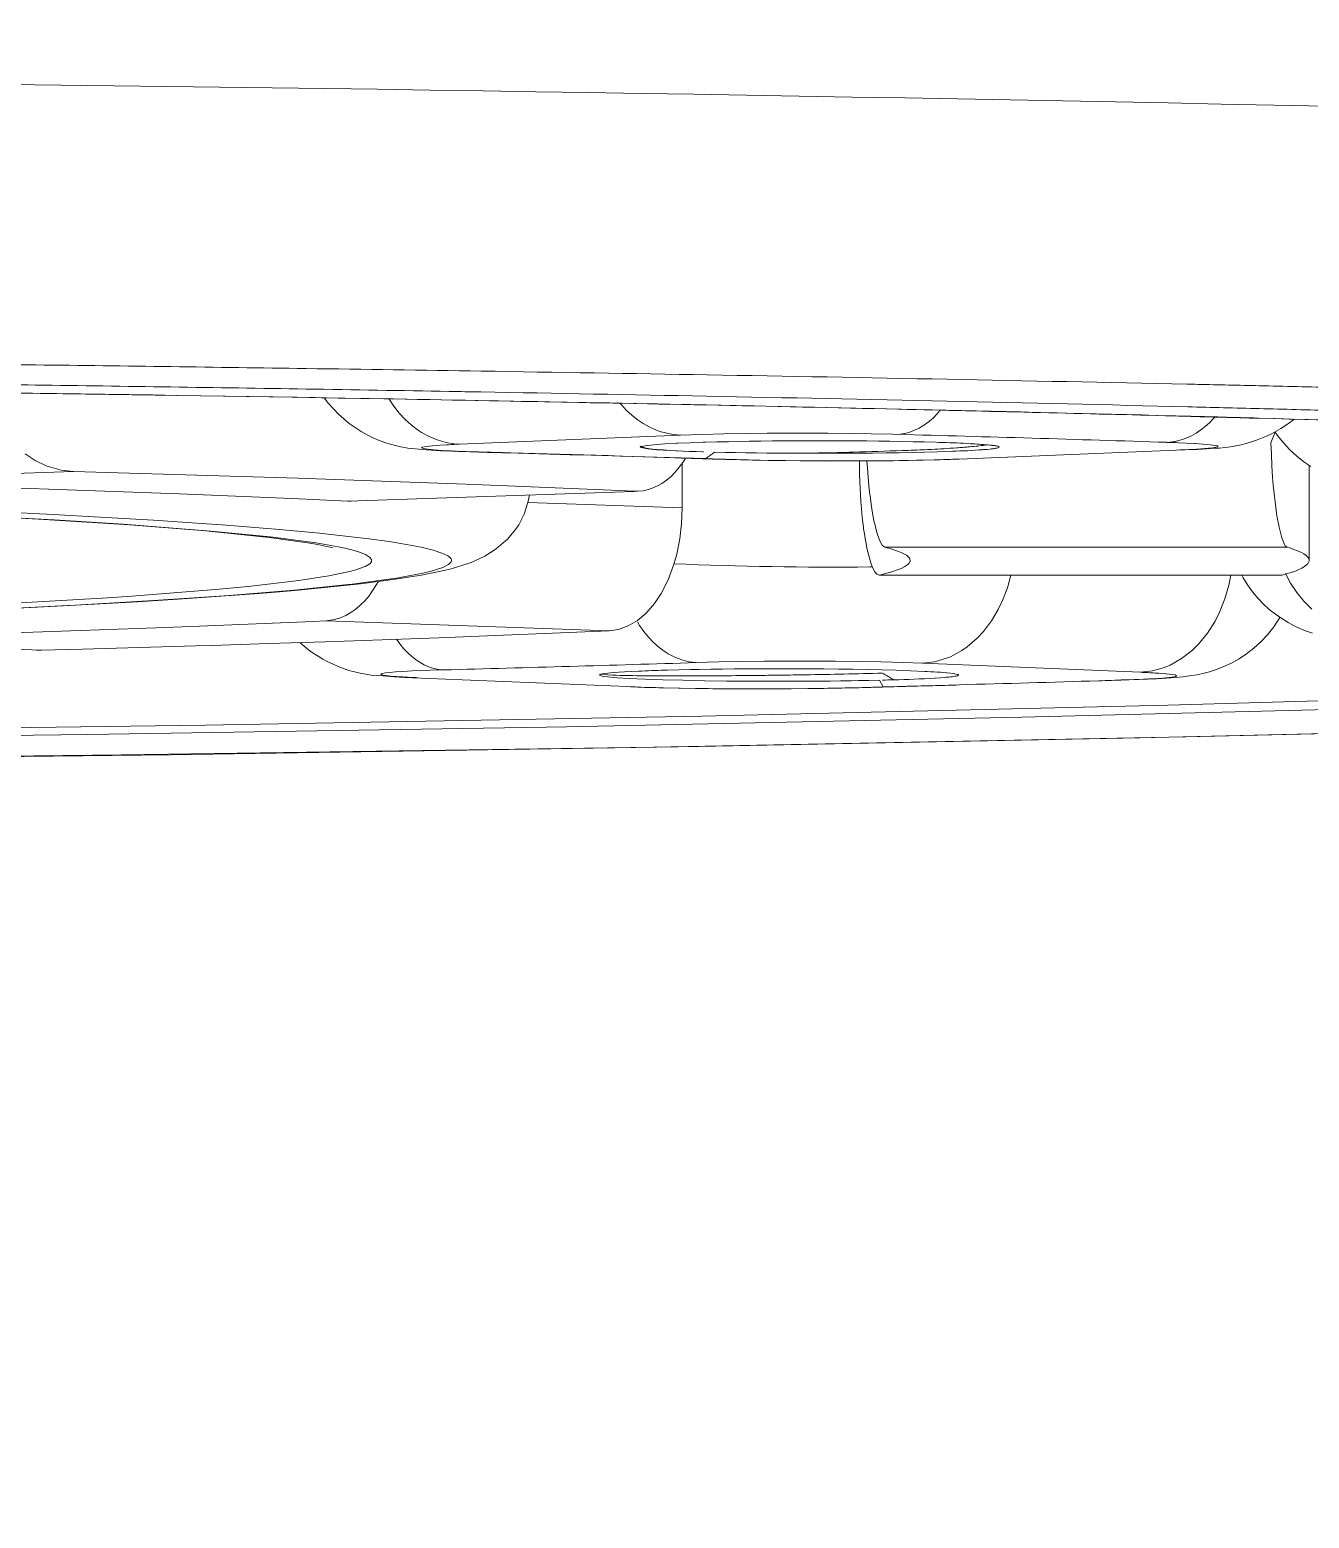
# Model space of a CAD drawing. Extents: x 0 to 1128, y 0 to 827.
# Drawn here: x 283.697 to 286.064, y 468.97 to 471.726 of the extents above; entities that cross this region are included whole.
import ezdxf

# ---------------------------------------------------------------- set-up
doc = ezdxf.new("R2010")
doc.units = 0
doc.header["$LTSCALE"] = 10
doc.header["$MEASUREMENT"] = 0
doc.layers.add('PDF_1', color=7, linetype='CONTINUOUS')
doc.layers.add('PDF_형상', color=7, linetype='CONTINUOUS')

msp = doc.modelspace()

# ---------------------------------------------------------------- linework, layer by layer
at = {"layer": 'PDF_1', "lineweight": 5}
for points in [[(289.129, 471.4892), (288.7569, 471.505), (288.3849, 471.5192), (288.1522, 471.5274), (287.7801, 471.5398), (287.4079, 471.5511), (287.0357, 471.5615), (286.6635, 471.571), (286.2913, 471.5798, 0.005762), (280.0471, 471.6441)], [(286.956, 471.0418, 0.000178), (286.9415, 471.0422, 0.00108), (286.2243, 471.0607), (286.2131, 471.061), (286.2019, 471.0612), (286.1906, 471.0615), (286.1794, 471.0617), (286.1682, 471.062), (286.157, 471.0623), (286.1458, 471.0625), (286.1346, 471.0628), (286.1234, 471.063), (286.1121, 471.0633, 0.000253), (285.9719, 471.0665, 0.000637), (285.8583, 471.069, 0.002618), (285.8377, 471.0694, 0.001055), (284.9504, 471.0867, 0.000427), (284.5317, 471.0936, 0.000218), (284.2079, 471.0984, 0.000429), (283.7075, 471.1051, 0.000171), (283.4948, 471.1076, 0.000336)], [(287.1183, 470.9898, -0.000003), (286.9606, 470.9952, 0.001446), (286.2235, 471.0175, 0.000002), (286.1356, 471.0199, -0.000709), (286.1089, 471.0206, 0.000141), (285.9719, 471.0242, 0.00055), (285.8399, 471.0275, 0.001269), (284.9488, 471.0472, 0.000464), (284.531, 471.055, -0.000623), (284.4727, 471.056, 0.00027), (284.2079, 471.0604, 0.00058), (283.7067, 471.0678, 0.000427), (283.4952, 471.0706, 0.000544), (283.067, 471.0757, 0.000755), (282.2965, 471.0831, 0.000426), (282.0018, 471.0853, 0.000436), (281.8798, 471.0861, 0.000766), (281.0363, 471.0903, -0.000307), (280.9192, 471.0907, 0.000359), (280.8188, 471.091, 0.000553), (280.3963, 471.0918, 0.000308), (280.1069, 471.092)], [(284.2412, 471.0441, 0.229361), (284.4231, 470.9486), (284.4309, 470.948), (284.4391, 470.9474), (284.4479, 470.9468), (284.4572, 470.9463), (284.4672, 470.9458), (284.4777, 470.9453), (284.4889, 470.9449), (284.5131, 470.944), (284.528, 470.9436), (284.534, 470.9435), (284.5387, 470.9434), (284.5434, 470.9432), (284.5481, 470.9431), (284.5528, 470.943), (284.5575, 470.9428), (284.5622, 470.9427), (284.5668, 470.9426), (284.5715, 470.9425), (284.5762, 470.9423), (284.5809, 470.9422, -0.00073), (284.8902, 470.9331, 0.000366), (284.9403, 470.9315)], [(285.4162, 470.9308, -0.003486), (285.3699, 470.9293), (285.3378, 470.9285), (285.3056, 470.9279), (285.2735, 470.9275), (285.2413, 470.9273), (285.2092, 470.9272), (285.177, 470.9272), (285.1449, 470.9274), (285.1274, 470.9275), (285.0953, 470.9279), (285.0631, 470.9283), (285.0484, 470.9286, -0.003169), (284.99, 470.9302, -0.000417), (284.943, 470.9314, -0.000009), (284.99, 470.9299), (284.9971, 470.93), (284.9964, 470.93), (284.9957, 470.93), (284.995, 470.93), (284.9943, 470.93), (284.9935, 470.93), (284.9928, 470.9301), (284.9921, 470.9301), (284.9914, 470.9301), (284.9907, 470.9301), (284.9899, 470.9299), (285.0141, 470.9292), (285.0399, 470.9286), (285.0666, 470.9281), (285.1223, 470.9274), (285.18, 470.9271), (285.2381, 470.9272), (285.2952, 470.9277), (285.3496, 470.9286), (285.3755, 470.9292), (285.4001, 470.93), (285.4252, 470.9309), (285.4162, 470.9308), (285.8474, 470.9483), (285.8571, 470.9487), (285.866, 470.9492), (285.8741, 470.9497), (285.8816, 470.9502), (285.8884, 470.9507, 0.16058), (286.0365, 471.0045)], [(285.8897, 471.0083), (285.8868, 471.0051), (285.8796, 470.9978), (285.8719, 470.9909), (285.8638, 470.9846), (285.8552, 470.9788), (285.8462, 470.9738), (285.8407, 470.9712), (285.8311, 470.9675), (285.8212, 470.9645), (285.8111, 470.9626), (285.8008, 470.9617, -0.003006), (285.8223, 470.9609), (285.8367, 470.9603), (285.8512, 470.9596), (285.8532, 470.9595), (285.8675, 470.9586), (285.8762, 470.9579), (285.8904, 470.9561), (285.8942, 470.9552), (285.8943, 470.9552), (285.8956, 470.9543), (285.8946, 470.9534), (285.8913, 470.9525), (285.8858, 470.9516), (285.8779, 470.9508), (285.8636, 470.9496), (285.8558, 470.9491), (285.8414, 470.9484), (285.827, 470.9477), (285.8257, 470.9477), (285.8348, 470.9477)], [(286.9574, 470.9752, 0.000518), (286.8901, 470.9776, 0.001964), (285.9698, 471.0064, -0.002123), (286.9574, 470.9752)], [(284.4913, 470.9583, 0.003281), (284.4717, 470.9574), (284.4675, 470.9571), (284.4551, 470.9564), (284.442, 470.9553), (284.4305, 470.9541), (284.423, 470.9527), (284.4213, 470.9518), (284.4232, 470.9507), (284.4243, 470.9504), (284.4331, 470.949), (284.4452, 470.9478), (284.4582, 470.9468), (284.4697, 470.9461), (284.4708, 470.946), (284.4766, 470.9458), (284.4824, 470.9455), (284.4871, 470.9453), (284.4929, 470.945), (284.4987, 470.9448), (284.5044, 470.9446), (284.5103, 470.9444), (284.516, 470.9442), (284.5218, 470.944), (284.5276, 470.9439, 0.000669), (284.587, 470.9422, -0.000895), (284.9473, 470.9316, 0.001574), (284.9639, 470.9436), (284.9832, 470.9431), (285.0025, 470.9427), (285.0219, 470.9424), (285.0412, 470.9421), (285.0606, 470.9419), (285.0799, 470.9417), (285.0993, 470.9415), (285.1059, 470.9415), (285.1252, 470.9414), (285.1446, 470.9414), (285.1573, 470.9414), (285.182, 470.9414), (285.2067, 470.9415), (285.2313, 470.9416), (285.256, 470.9418), (285.2807, 470.9421), (285.3054, 470.9425), (285.33, 470.943), (285.3523, 470.9435), (285.377, 470.9442), (285.4016, 470.945), (285.4041, 470.9452), (285.411, 470.9454), (285.418, 470.9457), (285.425, 470.946), (285.432, 470.9463), (285.4389, 470.9467), (285.4459, 470.9471), (285.4529, 470.9476), (285.4598, 470.948), (285.4611, 470.9482), (285.468, 470.9487), (285.4737, 470.9493), (285.4755, 470.9495), (285.4773, 470.9497), (285.479, 470.9499), (285.4808, 470.9501), (285.4826, 470.9504), (285.4842, 470.9507), (285.4859, 470.951), (285.4863, 470.9511), (285.4879, 470.9515), (285.4895, 470.952), (285.4907, 470.9529)], [(285.4116, 470.9515, -0.004873), (285.3654, 470.9487), (285.3634, 470.9487), (285.3579, 470.9484), (285.3526, 470.9481), (285.3492, 470.948), (285.3438, 470.9477), (285.3384, 470.9475), (285.333, 470.9473), (285.3277, 470.9471), (285.3222, 470.9468), (285.3169, 470.9466), (285.3115, 470.9465, -0.001063), (285.2205, 470.9435, -0.003345), (285.1611, 470.9421)], [(284.8212, 470.6291), (284.8251, 470.6229), (284.8329, 470.6117), (284.8416, 470.6009), (284.851, 470.591), (284.8612, 470.5818), (284.8723, 470.5736), (284.8779, 470.5702), (284.8902, 470.5638), (284.9031, 470.5588), (284.9164, 470.5555), (284.93, 470.554), (284.9718, 470.5551), (285.0137, 470.5559), (285.0556, 470.5563), (285.0974, 470.5566), (285.1393, 470.5566), (285.1459, 470.5566), (285.1877, 470.5564), (285.2296, 470.556), (285.2715, 470.5553), (285.3134, 470.5542), (285.3487, 470.5529), (285.7522, 470.5359), (285.7556, 470.5358), (285.7589, 470.5356), (285.7623, 470.5354), (285.7656, 470.5353), (285.769, 470.5351), (285.7723, 470.535), (285.7757, 470.5348), (285.7783, 470.5346), (285.7817, 470.5344), (285.785, 470.5342), (285.7857, 470.5342), (285.7919, 470.5337), (285.7981, 470.5333), (285.7997, 470.5331), (285.8058, 470.5325), (285.81, 470.532), (285.8161, 470.531), (285.8167, 470.5309), (285.8186, 470.5303), (285.8196, 470.5297), (285.8196, 470.5292), (285.8186, 470.5286), (285.8167, 470.528), (285.8139, 470.5274), (285.8077, 470.5266), (285.8053, 470.5263), (285.7992, 470.5257), (285.7931, 470.5252, -0.009863), (285.7223, 470.5219, -0.000981), (285.6747, 470.5202, -0.000503), (285.4162, 470.5128, 0.000641), (285.6747, 470.5202, -0.001103), (285.7223, 470.5219), (285.7292, 470.5218), (285.7483, 470.5225), (285.782, 470.524), (285.7914, 470.5245), (285.8001, 470.525), (285.8083, 470.5256), (285.8159, 470.5262), (285.8233, 470.5268), (285.8308, 470.5276), (285.8387, 470.5286), (285.8469, 470.5298), (285.8562, 470.5314), (285.8673, 470.5337), (285.8798, 470.537), (285.8929, 470.5412), (285.9064, 470.5465), (285.9204, 470.5531), (285.9345, 470.561), (285.9483, 470.5702), (285.9618, 470.5807), (285.9749, 470.5925), (285.9871, 470.6056), (285.9985, 470.6199), (286.0089, 470.6354), (286.0101, 470.6376)], [(284.1961, 470.591, 0.175989), (284.3497, 470.5292), (284.3564, 470.5286), (284.3636, 470.5281), (284.3716, 470.5276), (284.3803, 470.5271), (284.39, 470.5266), (284.8176, 470.5089)], [(284.7516, 470.5326), (284.759, 470.5317), (284.7665, 470.5312), (284.7741, 470.5308), (284.7743, 470.5308), (284.7819, 470.5305), (284.7894, 470.5303), (284.797, 470.5301), (284.7973, 470.5301), (284.8049, 470.53), (284.8124, 470.5298), (284.82, 470.5297), (284.8273, 470.5296), (284.8372, 470.5295), (284.8471, 470.5294), (284.857, 470.5294), (284.8669, 470.5293), (284.8768, 470.5293), (284.8868, 470.5293), (284.8967, 470.5292), (284.8988, 470.5292), (284.9087, 470.5293), (284.9186, 470.5293), (284.9264, 470.5293, 0.002374), (285.0489, 470.5302, 0.001099), (285.0862, 470.5307, 0.000698), (285.1325, 470.5314, 0.003178), (285.2747, 470.5345, 0.001738), (285.2951, 470.522), (285.3046, 470.5223), (285.3141, 470.5226), (285.3236, 470.5229), (285.3331, 470.5233), (285.3426, 470.5236), (285.352, 470.5241), (285.3616, 470.5246), (285.371, 470.5251), (285.3723, 470.5252), (285.3818, 470.5258), (285.39, 470.5264), (285.3926, 470.5267), (285.3951, 470.5269), (285.3977, 470.5272), (285.4003, 470.5274), (285.4008, 470.5275), (285.4035, 470.5278), (285.4061, 470.5282), (285.4086, 470.5286), (285.4088, 470.5286), (285.4112, 470.5291), (285.4136, 470.5297), (285.4138, 470.5298), (285.4154, 470.5309), (285.4153, 470.5311), (285.4152, 470.5313), (285.415, 470.5314), (285.415, 470.5315), (285.4148, 470.5316), (285.4146, 470.5317), (285.4144, 470.5318), (285.4142, 470.5319), (285.414, 470.532), (285.4138, 470.532), (285.4137, 470.5321), (285.4077, 470.5334), (285.4065, 470.5336), (285.4004, 470.5343), (285.3944, 470.535), (285.3939, 470.535), (285.3878, 470.5355), (285.3817, 470.536), (285.3756, 470.5364), (285.3696, 470.5368), (285.3635, 470.5371), (285.3574, 470.5375), (285.353, 470.5376), (285.3264, 470.5389), (285.2997, 470.5398), (285.273, 470.5405), (285.2463, 470.5411), (285.2196, 470.5416), (285.1929, 470.5419), (285.1662, 470.5421), (285.1633, 470.5422), (285.1366, 470.5423), (285.1099, 470.5425), (285.0861, 470.5425), (285.0646, 470.5425), (285.0431, 470.5424), (285.0216, 470.5423), (285.0001, 470.5421), (284.9786, 470.5419), (284.9571, 470.5416), (284.9356, 470.5413), (284.919, 470.541), (284.8975, 470.5405), (284.876, 470.54), (284.8712, 470.5398, 0.003393), (284.8233, 470.5381), (284.797, 470.5368), (284.7762, 470.5354), (284.7615, 470.5338), (284.7565, 470.533), (284.7531, 470.5322), (284.7512, 470.5314), (284.751, 470.5306), (284.7525, 470.5298), (284.7555, 470.529), (284.7602, 470.5282), (284.7664, 470.5274), (284.7834, 470.5259), (284.8063, 470.5245), (284.8346, 470.5232), (284.8678, 470.5221), (284.9051, 470.5211), (284.9455, 470.5203), (284.9859, 470.5198), (284.9895, 470.5198), (285.0299, 470.5195), (285.0703, 470.5193), (285.0811, 470.5193), (285.1004, 470.5193), (285.1197, 470.5194), (285.1391, 470.5195), (285.1584, 470.5196), (285.1778, 470.5198), (285.1971, 470.52), (285.2164, 470.5203), (285.2302, 470.5205), (285.2495, 470.5208), (285.2689, 470.5213), (285.2759, 470.5089, 0.000634), (285.4162, 470.5125, 0.000879), (285.3961, 470.512, -0.000335), (285.3392, 470.5104, -0.000293), (285.282, 470.5088, 0.000636), (285.2243, 470.5072, 0.000345), (285.2759, 470.5089)]]:
    msp.add_lwpolyline(points, format="xyb", dxfattribs=at)
for points in [[(285.7982, 471.011, 0.000941), (285.8371, 471.0102, 0.00138), (284.948, 471.031, 0.000824), (284.9033, 471.0318, 0.001666), (283.5458, 471.0548, 0.000683), (283.4935, 471.0557), (283.4965, 471.0556), (283.4995, 471.0556), (283.5026, 471.0555), (283.5056, 471.0555), (283.5086, 471.0555), (283.5116, 471.0554), (283.5147, 471.0554), (283.5177, 471.0553), (283.5207, 471.0553), (283.5237, 471.0552, -0.001746), (284.948, 471.031, -0.000543), (285.3045, 471.0231, -0.000785)], [(285.1669, 470.5062), (285.1363, 470.5057), (285.1057, 470.5054), (285.0751, 470.5052), (285.0445, 470.5051), (285.0139, 470.5052), (284.9832, 470.5054), (284.9527, 470.5057), (284.9305, 470.5059), (284.8999, 470.5065), (284.8693, 470.5072), (284.8608, 470.5074, -0.003707), (284.8081, 470.509), (284.8385, 470.5078), (284.8672, 470.507), (284.8973, 470.5064), (284.9285, 470.5058), (284.9608, 470.5054), (285.027, 470.5051), (285.0937, 470.5052), (285.1583, 470.5059), (285.2193, 470.5071), (285.2243, 470.5072), (285.2184, 470.5073, -0.00251)]]:
    msp.add_lwpolyline(points, format="xyb", close=True, dxfattribs=at)
for points in [[(285.3815, 471.021), (285.3753, 471.014), (285.3687, 471.0073), (285.3617, 471.0011), (285.3543, 470.9955), (285.3464, 470.9903), (285.3425, 470.9881), (285.3341, 470.9841), (285.3253, 470.9807), (285.3162, 470.9783), (285.307, 470.9769), (285.3022, 470.9765), (285.294, 470.9767), (285.2539, 470.9776), (285.2137, 470.9782), (285.1736, 470.9785), (285.1334, 470.9787), (285.0933, 470.9786), (285.0614, 470.9785), (285.0212, 470.9781), (284.9811, 470.9775), (284.941, 470.9765), (284.9009, 470.9751), (284.4913, 470.9583), (284.482, 470.9589), (284.4662, 470.9616), (284.4507, 470.9661), (284.4358, 470.9723), (284.4217, 470.9801), (284.416, 470.9837), (284.4032, 470.9934), (284.3913, 471.0042), (284.3804, 471.016), (284.3705, 471.0286), (284.3616, 471.0418)], [(284.7891, 471.0339), (284.7922, 471.0303), (284.801, 471.0209), (284.8106, 471.0121), (284.8208, 471.0039), (284.8316, 470.9967), (284.8429, 470.9903), (284.8505, 470.9867), (284.8627, 470.982), (284.8752, 470.9785), (284.888, 470.9761), (284.9009, 470.9751)], [(286.0233, 470.7675), (286.0199, 470.7701), (286.0184, 470.7727), (286.0133, 470.7852), (286.0084, 470.8046), (286.0046, 470.8256), (286.0039, 470.8303), (286.001, 470.8515), (285.9999, 470.8614), (285.9978, 470.8827), (285.9966, 470.897), (285.9952, 470.9183), (285.9942, 470.9397), (285.9935, 470.961), (286.0015, 470.9807), (286.0055, 470.9746), (286.0167, 470.9605), (286.0286, 470.9476), (286.0412, 470.936), (286.0542, 470.9257), (286.0673, 470.9168)], [(284.8263, 470.9549), (284.828, 470.9534), (284.8285, 470.9532), (284.8345, 470.9516), (284.8442, 470.95), (284.856, 470.9487), (284.8575, 470.9486), (284.8693, 470.9476), (284.8811, 470.9468), (284.8929, 470.9461), (284.8944, 470.946), (284.9063, 470.9455), (284.9181, 470.945), (284.9299, 470.9446), (284.9417, 470.9442), (284.9434, 470.9441), (284.9409, 470.9442), (284.917, 470.945), (284.8941, 470.9459), (284.8818, 470.9465), (284.8571, 470.9481), (284.8401, 470.9498), (284.8281, 470.9519), (284.8263, 470.9529), (284.8281, 470.954), (284.8404, 470.9561), (284.8567, 470.9578), (284.8718, 470.9589), (284.8934, 470.9599), (284.8956, 470.96), (284.9187, 470.9609), (284.9426, 470.9618), (284.9471, 470.9619), (284.9685, 470.9625), (284.9899, 470.9629), (285.0067, 470.9633), (285.0281, 470.9636), (285.0495, 470.9639), (285.0709, 470.9642), (285.0922, 470.9643), (285.1136, 470.9645), (285.135, 470.9645), (285.1564, 470.9645), (285.1568, 470.9645), (285.1573, 470.9645), (285.1576, 470.9645), (285.1581, 470.9645), (285.1585, 470.9645), (285.1589, 470.9645), (285.1593, 470.9645), (285.1598, 470.9645), (285.1602, 470.9645), (285.1606, 470.9645), (285.1756, 470.9645), (285.1969, 470.9645), (285.2182, 470.9644), (285.2245, 470.9643), (285.2458, 470.9642), (285.2671, 470.9639), (285.2884, 470.9636), (285.3097, 470.9633), (285.3311, 470.9629), (285.3523, 470.9624), (285.3737, 470.9618), (285.3787, 470.9617), (285.3851, 470.9614), (285.3914, 470.9612), (285.3927, 470.9612), (285.3991, 470.961), (285.4054, 470.9607), (285.4118, 470.9605), (285.4181, 470.9602), (285.4245, 470.9599), (285.4309, 470.9596), (285.4372, 470.9592), (285.4376, 470.9592), (285.4416, 470.959), (285.4456, 470.9588), (285.4496, 470.9586), (285.4533, 470.9583), (285.4573, 470.958), (285.4613, 470.9577), (285.4653, 470.9574), (285.4694, 470.957), (285.4734, 470.9567), (285.4774, 470.9562), (285.4779, 470.9561), (285.4791, 470.956), (285.4803, 470.9558), (285.4815, 470.9557), (285.4822, 470.9556), (285.4834, 470.9554), (285.4846, 470.9552), (285.4858, 470.955), (285.487, 470.9547), (285.4882, 470.9544), (285.4893, 470.954), (285.4894, 470.954), (285.4896, 470.9539), (285.4898, 470.9539), (285.4899, 470.9538), (285.4901, 470.9537), (285.4902, 470.9536), (285.4904, 470.9535), (285.4905, 470.9534), (285.4906, 470.9533), (285.4907, 470.9531), (285.4907, 470.953)], [(285.4685, 470.9571), (285.4682, 470.9571), (285.4647, 470.9566), (285.4611, 470.9561), (285.4578, 470.9557), (285.4542, 470.9553), (285.4507, 470.9549), (285.4471, 470.9546), (285.4435, 470.9542), (285.4399, 470.9539), (285.4363, 470.9535), (285.4327, 470.9532)], [(283.6878, 470.9406), (283.7066, 470.9282), (283.7269, 470.9184), (283.7329, 470.9161), (283.7548, 470.9103), (283.7772, 470.9078), (283.2473, 470.8896)], [(284.904, 470.9232), (284.904, 470.8404), (284.6183, 470.8505)], [(284.9048, 470.9242), (284.9027, 470.9213), (284.8966, 470.9131), (284.8899, 470.9054), (284.8826, 470.8981), (284.8748, 470.8915), (284.8664, 470.8856), (284.8606, 470.8822), (284.8513, 470.8778), (284.8416, 470.8744), (284.8316, 470.8721), (284.8214, 470.8711)], [(285.2682, 470.716), (285.2641, 470.7177), (285.2606, 470.7217), (285.256, 470.73), (285.2529, 470.7385), (285.2529, 470.7388), (285.2503, 470.7475), (285.2479, 470.7565), (285.2458, 470.7656), (285.2441, 470.7742), (285.2424, 470.7834), (285.241, 470.7925), (285.2397, 470.8017), (285.2393, 470.8049), (285.2377, 470.8174), (285.2365, 470.8299), (285.2356, 470.8392), (285.2346, 470.8517), (285.2338, 470.8643), (285.2331, 470.8769), (285.2326, 470.8894), (285.2322, 470.902), (285.232, 470.9146), (285.2319, 470.9272)], [(285.2458, 470.9272), (285.2467, 470.9138), (285.248, 470.8973), (285.2495, 470.8809), (285.2513, 470.8644), (285.2515, 470.863), (285.2537, 470.8466), (285.2563, 470.8303), (285.2594, 470.814), (285.2601, 470.8111), (285.2641, 470.795), (285.2689, 470.7807), (285.269, 470.7807), (285.2738, 470.7716), (285.2749, 470.7702), (285.2786, 470.7677)], [(284.8214, 470.8711), (284.8147, 470.8711), (284.7875, 470.8724), (284.6839, 470.8769), (284.5801, 470.8811), (284.5035, 470.8841), (284.3998, 470.888), (284.296, 470.8917), (284.1923, 470.8953), (284.0885, 470.8986), (283.9847, 470.9018), (283.881, 470.9049), (283.7772, 470.9078)], [(286.0141, 470.716), (286.0178, 470.717), (286.0234, 470.7186), (286.029, 470.7203), (286.0345, 470.7221), (286.0399, 470.7241), (286.0452, 470.7264), (286.0505, 470.7288), (286.0505, 470.7289), (286.0555, 470.7317), (286.0601, 470.7353), (286.0617, 470.7369), (286.0642, 470.7417), (286.0642, 470.743), (286.0642, 470.9189)], [(283.2473, 470.8896), (283.3262, 470.8874), (283.4299, 470.8844), (283.5337, 470.8813), (283.5586, 470.8806), (283.6624, 470.8773), (283.7662, 470.8738), (283.8699, 470.8701), (283.9737, 470.8662), (284.0774, 470.862), (284.1812, 470.8576), (284.2849, 470.8529)], [(284.6212, 470.8643), (284.6185, 470.8502), (284.6117, 470.8288), (284.6014, 470.8089), (284.5957, 470.8005), (284.5805, 470.7826), (284.5771, 470.7792), (284.5595, 470.7643), (284.5384, 470.751), (284.5131, 470.7394), (284.5078, 470.7374), (284.4762, 470.7276), (284.466, 470.725), (284.4212, 470.7158), (284.3691, 470.7076), (284.3083, 470.6998), (284.193, 470.6881), (284.1588, 470.6851), (284.1207, 470.682), (283.9712, 470.6712), (283.8962, 470.6665), (283.7466, 470.6581), (283.6364, 470.6526)], [(284.2914, 470.8528), (284.2849, 470.8529), (284.8148, 470.8709)], [(284.904, 470.8404), (284.904, 470.8403), (284.9029, 470.8117), (284.8995, 470.7831), (284.8938, 470.7549), (284.888, 470.7343), (284.8779, 470.7074), (284.8648, 470.6817), (284.8527, 470.6634), (284.8374, 470.6457), (284.821, 470.632), (284.804, 470.622), (284.786, 470.6155), (284.7686, 470.6128)], [(283.6028, 470.6601), (283.8306, 470.6733), (283.8776, 470.6765), (284.0402, 470.6893), (284.1004, 470.695), (284.1943, 470.706), (284.2499, 470.7145), (284.25, 470.7146), (284.291, 470.7232), (284.3001, 470.7257), (284.3172, 470.7319), (284.3248, 470.7363), (284.3256, 470.7369), (284.3287, 470.7407), (284.3288, 470.745), (284.326, 470.7488), (284.3253, 470.7494), (284.318, 470.7538), (284.307, 470.7582), (284.2923, 470.7625), (284.2739, 470.7669), (284.2268, 470.7754), (284.2261, 470.7755), (284.1511, 470.7855), (284.1412, 470.7866), (284.0316, 470.7975), (283.8692, 470.8102), (283.7415, 470.8183), (283.4753, 470.8321)], [(284.2572, 470.7666), (284.2296, 470.7728), (284.2148, 470.7753), (284.1355, 470.7862), (284.1343, 470.7864), (284.0332, 470.7967), (284.0223, 470.7977), (283.8812, 470.8088), (283.7127, 470.8196), (283.5183, 470.8298)], [(283.6414, 470.833), (283.7401, 470.828), (283.8267, 470.8233), (283.9253, 470.8174), (284.0238, 470.8108), (284.0528, 470.8087), (284.1513, 470.801), (284.2327, 470.7934), (284.3237, 470.7832), (284.3614, 470.7779), (284.3939, 470.7727), (284.421, 470.7674), (284.4428, 470.7621), (284.4593, 470.7568), (284.4704, 470.7514), (284.472, 470.7503), (284.4761, 470.746), (284.4769, 470.7433), (284.4764, 470.7407), (284.4729, 470.7365), (284.4712, 470.7353), (284.4607, 470.7299), (284.4392, 470.7229), (284.4237, 470.7192), (284.3722, 470.7098), (284.3652, 470.7087), (284.2886, 470.6986), (284.2857, 470.6983), (284.1856, 470.6881), (284.0653, 470.6783), (283.9254, 470.6686), (283.7701, 470.6596), (283.7667, 470.6594), (283.6113, 470.6516)], [(286.0642, 470.743), (286.0642, 470.7443), (286.0622, 470.7486), (286.0585, 470.7523), (286.054, 470.7553), (286.05, 470.7575), (286.0456, 470.7596), (286.0412, 470.7614), (286.0373, 470.7629), (286.0327, 470.7645), (286.028, 470.7661), (286.0233, 470.7675), (285.2786, 470.7677), (285.2834, 470.7664), (285.2887, 470.7649), (285.294, 470.7633), (285.2993, 470.7615), (285.3039, 470.7598), (285.3091, 470.7577), (285.3141, 470.7554), (285.3187, 470.7528), (285.323, 470.7492), (285.3243, 470.7475), (285.3259, 470.743), (285.3259, 470.7419), (285.3234, 470.7373), (285.3215, 470.7354), (285.3162, 470.7318), (285.3106, 470.729), (285.306, 470.727), (285.3001, 470.7248), (285.294, 470.7227), (285.2879, 470.7209), (285.2818, 470.7192), (285.2756, 470.7176), (285.2694, 470.7161), (285.2682, 470.716)], [(283.718, 470.5767), (283.794, 470.5787), (283.899, 470.5817), (284.0041, 470.5848), (284.0332, 470.5857), (284.1383, 470.589), (284.2434, 470.5925), (284.3485, 470.5962), (284.4535, 470.6), (284.5585, 470.6041), (284.6636, 470.6084), (284.7686, 470.6128), (284.2453, 470.6314), (284.2576, 470.6329), (284.2697, 470.6363), (284.2813, 470.6413), (284.2923, 470.6476), (284.2978, 470.6514), (284.3075, 470.6594), (284.3163, 470.6683), (284.3244, 470.6778), (284.3317, 470.688), (284.3383, 470.6986), (284.3412, 470.7037)], [(285.2682, 470.716), (286.0141, 470.716), (286.0131, 470.7159)], [(285.3487, 470.5529), (285.3708, 470.5555), (285.3932, 470.5619), (285.4003, 470.5648), (285.4212, 470.5761), (285.431, 470.5828), (285.4498, 470.599), (285.4612, 470.6113), (285.4762, 470.631), (285.4889, 470.6523), (285.4968, 470.6689), (285.5056, 470.6921), (285.5122, 470.7159)], [(285.919, 470.7158), (285.9153, 470.6973), (285.9081, 470.6719), (285.8983, 470.6472), (285.89, 470.6309), (285.8759, 470.6084), (285.8592, 470.5879), (285.848, 470.5768), (285.828, 470.5612), (285.8072, 470.5493), (285.7967, 470.5449), (285.7743, 470.5385), (285.7522, 470.5359)], [(285.9394, 470.7158), (285.942, 470.7109), (285.9503, 470.6976), (285.9593, 470.6851), (285.9692, 470.6733), (285.9795, 470.6624), (285.9904, 470.6525), (286.0018, 470.6434), (286.0133, 470.6353), (286.025, 470.6282), (286.0367, 470.6219), (286.0483, 470.6166), (286.0594, 470.6122), (286.0701, 470.6086)], [(286.0688, 470.6526), (286.0543, 470.6674), (286.0413, 470.6835), (286.0299, 470.7008), (286.0202, 470.7189)], [(283.055, 470.4249), (284.0209, 470.4381), (284.9404, 470.4549), (285.8028, 470.475), (286.5979, 470.4982), (287.3165, 470.5243), (287.3201, 470.5245), (287.9503, 470.553), (288.233, 470.5681), (288.4918, 470.5839), (288.7259, 470.6), (288.9347, 470.6166), (289.1175, 470.6335)], [(284.2453, 470.6314), (284.2207, 470.6302), (284.1157, 470.6257), (284.0107, 470.6214), (283.9302, 470.6182), (283.8251, 470.6143), (283.7201, 470.6107), (283.615, 470.6072), (283.51, 470.604), (283.4049, 470.6009), (283.2998, 470.5979), (283.1947, 470.5951), (283.1858, 470.5952), (283.1767, 470.5958), (283.1666, 470.5972), (283.1567, 470.5992), (283.1468, 470.6019), (283.1372, 470.6052), (283.1363, 470.6055), (283.1269, 470.6095), (283.1179, 470.6141), (283.1091, 470.6193), (283.1006, 470.6249), (283.0926, 470.631)], [(289.2315, 470.6079), (288.8491, 470.5798), (288.8078, 470.5771), (288.2997, 470.548), (287.7122, 470.5207), (287.0508, 470.4955), (286.322, 470.4728), (285.5327, 470.4526), (284.6907, 470.4352), (283.8039, 470.4209), (282.7987, 470.4087)], [(283.1947, 470.5949), (283.718, 470.5767), (283.7092, 470.5767)], [(284.3752, 470.597), (284.3815, 470.5884), (284.3883, 470.5801), (284.3957, 470.5724), (284.4036, 470.5651), (284.4121, 470.5586), (284.4172, 470.5553), (284.4266, 470.55), (284.4365, 470.5457), (284.4468, 470.5426), (284.4573, 470.5408), (284.462, 470.5404), (284.4552, 470.5403), (284.4377, 470.5397), (284.4203, 470.5391), (284.4042, 470.5384), (284.3867, 470.5375), (284.3735, 470.5366), (284.3628, 470.5357), (284.3547, 470.5348), (284.3493, 470.5338), (284.3476, 470.5333), (284.3467, 470.5328), (284.3464, 470.5323), (284.3468, 470.5318), (284.348, 470.5314), (284.3498, 470.5308), (284.3555, 470.5299), (284.3639, 470.5289), (284.3749, 470.528), (284.3867, 470.5273), (284.4042, 470.5263)], [(283.0563, 470.3738), (283.8664, 470.383), (284.8512, 470.3976), (285.8358, 470.4166), (286.2335, 470.4256), (287.2179, 470.452), (288.1737, 470.4843), (288.7827, 470.5093), (289.3706, 470.5389)], [(289.2693, 470.5324), (288.6488, 470.5026), (288.0767, 470.48), (287.1136, 470.4484), (286.7286, 470.4377), (285.7513, 470.4144), (284.9348, 470.3985), (283.9573, 470.3834), (282.9798, 470.3721)], [(284.4048, 470.5259), (284.4141, 470.5259)], [(284.8177, 470.5089), (284.8083, 470.509)], [(285.7292, 470.5218), (285.7285, 470.5218), (285.7278, 470.5218), (285.7271, 470.5218), (285.7264, 470.5218), (285.7258, 470.5218), (285.7251, 470.5217), (285.7244, 470.5217), (285.7237, 470.5217), (285.723, 470.5217), (285.7223, 470.5216)]]:
    msp.add_lwpolyline(points, dxfattribs=at)
for centre, radius, start, end in [((279.3016, 225.8689), 245.2281, 88.441831, 88.472852), ((278.8178, 207.3021), 263.8015, 88.446382, 88.475285), ((282.5512, 369.6854), 101.3285, 88.162211, 88.444291), ((285.3199, 472.2144), 1.2662, 274.1528, 274.7078), ((285.3781, 471.5615), 0.6108, 274.2995, 275.1346), ((284.5384, 471.2253), 0.2817, 267.801, 269.098), ((284.5201, 470.4368), 0.5068, 88.4322, 89.1139), ((284.7443, 471.0326), 0.1937, 325.9834, 328.7967), ((284.945, 471.0346), 0.1032, 267.4117, 268.895), ((285.1572, 471.1096), 0.1675, 269.7349, 271.3255), ((285.1771, 477.4736), 6.7429, 267.5472, 270.62944), ((285.2525, 470.8303), 0.0992, 269.2037, 271.8666), ((281.9719, 564.8312), 94.3237, 271.512728, 271.797143), ((285.1577, 487.6626), 17.1528, 267.48249, 267.51546), ((285.0775, 470.903), 0.3724, 270.5567, 271.3519), ((285.2106, 471.0187), 0.5115, 270.867, 271.5522)]:
    msp.add_arc(centre, radius, start, end, dxfattribs=at)
msp.add_open_spline([(285.2744, 470.5214), (285.2813, 470.5216), (285.2882, 470.5218), (285.2951, 470.522)], degree=3, dxfattribs=at)
at = {"layer": 'PDF_형상', "lineweight": 5}
msp.add_lwpolyline([(271.3028, 470.5062, 0.206904), (280.0471, 466.7265, 0.206903), (288.7914, 470.5062)], format="xyb", dxfattribs=at)

doc.saveas('drawing.dxf')
